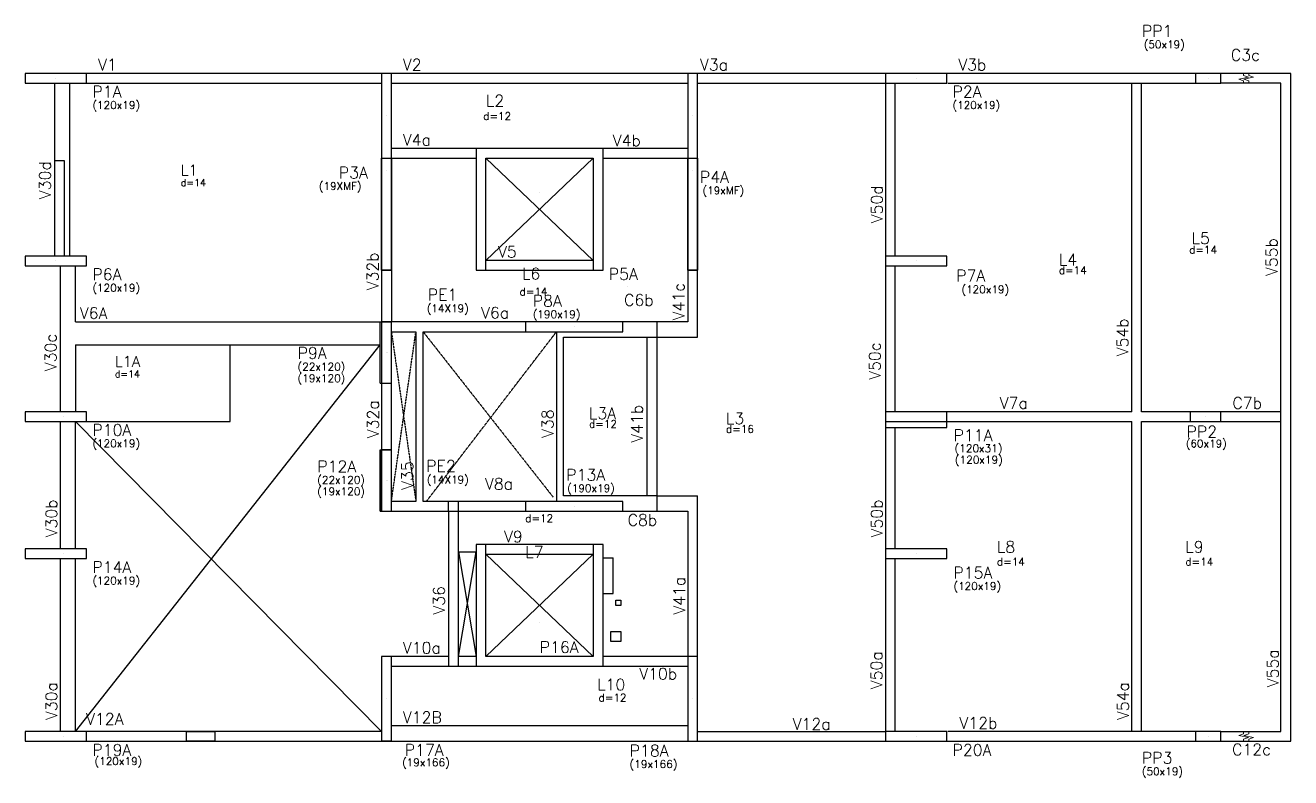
# Model space of a CAD drawing. Extents: x -40810 to 33675, y -2018 to 21213.
# Drawn here: x 15116 to 17591, y 11655 to 13127 of the extents above; entities that cross this region are included whole.
import ezdxf

# ---------------------------------------------------------------- set-up
doc = ezdxf.new("R2010")
doc.units = 0
doc.linetypes.add('ESTILO_TQS_0001', pattern=[1, 0.7, -0.3])
doc.linetypes.add('TRAZO_HUECO', pattern=[0.75, 0.5, -0.25])
doc.layers.get('0').update_dxf_attribs({"color": 1, "lineweight": 9})
for name, color, linetype in [('1', 5, 'Continuous'), ('10', 7, 'Continuous'), ('12', 3, 'Continuous'), ('13', 7, 'Continuous'), ('18', 9, 'Continuous'), ('19', 5, 'Continuous'), ('201', 7, 'ESTILO_TQS_0001'), ('241', 7, 'TRAZO_HUECO'), ('242', 3, 'Continuous'), ('3', 2, 'Continuous'), ('30', 15, 'Continuous'), ('4', 2, 'Continuous'), ('42', 7, 'Continuous'), ('8', 5, 'Continuous'), ('9', 3, 'Continuous')]:
    doc.layers.add(name, color=color, linetype=linetype)
doc.styles.get("Standard").update_dxf_attribs({"font": 'romans.shx', "width": 0.8})

msp = doc.modelspace()

# ---------------------------------------------------------------- linework, layer by layer
for points in [[(17498.603, 13014.206), (17498.603, 13018.539), (17489.103, 13021.706), (17508.103, 13025.706), (17498.603, 13028.872), (17498.603, 13033.206)], [(17508.603, 13014.206), (17508.603, 13018.539), (17499.103, 13021.706), (17518.103, 13025.706), (17508.603, 13028.872), (17508.603, 13033.206)], [(17498.603, 11745.374), (17498.603, 11741.041), (17489.103, 11737.874), (17508.103, 11733.874), (17498.603, 11730.708), (17498.603, 11726.374)], [(17508.603, 11745.374), (17508.603, 11741.041), (17499.103, 11737.874), (17518.103, 11733.874), (17508.603, 11730.708), (17508.603, 11726.374)]]:
    msp.add_lwpolyline(points)
at = {"layer": '1'}
for p, q in [((16798.05, 13014.206), (16798.05, 12675.706)), ((17571.721, 13014.206), (17454.221, 13014.206)), ((15172.657, 12862.706), (15191.657, 12862.706)), ((15191.657, 12862.706), (15191.657, 12675.706)), ((15812.657, 12648.206), (15812.657, 12546.741)), ((15831.657, 12648.206), (15831.657, 12546.741)), ((15213.657, 12546.741), (15809.657, 12546.741)), ((15213.657, 12501.741), (15809.657, 12501.741)), ((15213.657, 12501.741), (15213.657, 12371.241)), ((15516.657, 12352.241), (15516.657, 12501.741)), ((16350.657, 12516.741), (16430.657, 12516.741)), ((15235.657, 12352.241), (15516.657, 12352.241)), ((16350.657, 12206.741), (16430.657, 12206.741)), ((15943.657, 11892.374), (15831.657, 11892.374)), ((17454.216, 11745.374), (17571.721, 11745.374))]:
    msp.add_line(p, q, dxfattribs=at)
for points in [[(15831.657, 13033.206), (15235.657, 13033.206)], [(16412.657, 13033.206), (15831.657, 13033.206)], [(16798.05, 13033.206), (16412.657, 13033.206)], [(17289.221, 13033.206), (16918.05, 13033.206)], [(17404.221, 13033.206), (17289.221, 13033.206)], [(17590.721, 13033.206), (17454.221, 13033.206)], [(17590.721, 12361.741), (17590.721, 13033.206)], [(15172.657, 13014.206), (15172.657, 12675.706)], [(15202.657, 12675.706), (15202.657, 13014.206)], [(15235.657, 13014.206), (15812.657, 13014.206)], [(15831.657, 13014.206), (16412.657, 13014.206)], [(16431.657, 13014.206), (16798.05, 13014.206)], [(16817.05, 12675.706), (16817.05, 13014.206)], [(16920.277, 13014.206), (17404.221, 13014.206)], [(17279.721, 12371.241), (17279.721, 13014.206)], [(17298.721, 12371.241), (17298.721, 13014.206)], [(17571.721, 11745.374), (17571.721, 13014.206)], [(15997.657, 12886.206), (15831.657, 12886.206)], [(16411.657, 12886.206), (16245.657, 12886.206)], [(15831.657, 12867.206), (15997.657, 12867.206)], [(16245.657, 12867.206), (16411.657, 12867.206)], [(15183.657, 12656.706), (15183.657, 12371.241)], [(15213.657, 12546.741), (15213.657, 12656.706)], [(16226.657, 12667.206), (16016.657, 12667.206)], [(16016.657, 12648.206), (16226.657, 12648.206)], [(16411.657, 12648.206), (16411.657, 12546.741)], [(16430.657, 12516.741), (16430.657, 12648.206)], [(16798.05, 12656.706), (16798.05, 12371.237)], [(16817.05, 12371.237), (16817.05, 12656.706)], [(15893.157, 12546.741), (15831.657, 12546.741)], [(15831.657, 12527.741), (15879.657, 12527.741)], [(15879.657, 12527.741), (15879.657, 12195.741)], [(16094.157, 12546.741), (15893.157, 12546.741)], [(15893.657, 12527.741), (16094.157, 12527.741)], [(15893.657, 12195.741), (15893.657, 12527.741)], [(16154.657, 12527.741), (16154.657, 12195.741)], [(16411.657, 12546.741), (16284.157, 12546.741)], [(16350.657, 12546.741), (16350.657, 12176.741)], [(16168.657, 12516.741), (16350.657, 12516.741)], [(16168.657, 12206.741), (16168.657, 12516.741)], [(16331.657, 12516.741), (16331.657, 12206.741)], [(15812.657, 12426.741), (15812.657, 12296.741)], [(15831.657, 12296.741), (15831.657, 12426.741)], [(15183.657, 12352.241), (15183.657, 12102.874)], [(15213.657, 12102.874), (15213.657, 12352.241)], [(17279.721, 11745.374), (17279.721, 12352.241)], [(17394.221, 12371.241), (17298.721, 12371.241)], [(17298.721, 12352.241), (17394.221, 12352.241)], [(17298.721, 11745.374), (17298.721, 12352.241)], [(17571.721, 12371.241), (17454.221, 12371.241)], [(17454.221, 12352.241), (17571.721, 12352.241)], [(17590.721, 11726.374), (17590.721, 12361.741)], [(16798.05, 12340.237), (16798.05, 12102.874)], [(16817.05, 12102.874), (16817.05, 12340.237)], [(16350.657, 12206.741), (16168.657, 12206.741)], [(16430.657, 11892.374), (16430.657, 12206.741)], [(15879.657, 12195.741), (15831.657, 12195.741)], [(16094.157, 12195.741), (15893.657, 12195.741)], [(15831.657, 12176.741), (15893.157, 12176.741)], [(15893.157, 12176.741), (16094.157, 12176.741)], [(15943.657, 12176.741), (15943.657, 11892.374)], [(16284.157, 12176.741), (16411.657, 12176.741)], [(16411.657, 12176.741), (16411.657, 11892.374)], [(16226.657, 12111.374), (16016.657, 12111.374)], [(15183.657, 12083.874), (15183.657, 11745.374)], [(15213.657, 11745.374), (15213.657, 12083.874)], [(16016.657, 12092.374), (16226.657, 12092.374)], [(16798.05, 12083.874), (16798.05, 11745.374)], [(16817.05, 11745.374), (16817.05, 12083.874)], [(16410.657, 11892.374), (16245.657, 11892.374)], [(16430.657, 11892.374), (16429.657, 11892.374)], [(15831.657, 11873.374), (15997.657, 11873.374)], [(16245.657, 11873.374), (16410.657, 11873.374)], [(15812.657, 11745.374), (15213.657, 11745.374)], [(15832.657, 11756.374), (15831.657, 11756.374)], [(16411.657, 11756.374), (15832.657, 11756.374)], [(16430.657, 11745.374), (16798.05, 11745.374)], [(17404.216, 11745.374), (16920.357, 11745.374)], [(15235.657, 11726.374), (15812.657, 11726.374)], [(15831.657, 11726.374), (15812.657, 11726.374)], [(15831.657, 11726.374), (16411.657, 11726.374)], [(16232.657, 11726.374), (16411.657, 11726.374)], [(16430.657, 11726.374), (16635.05, 11726.374)], [(16635.05, 11726.374), (16798.05, 11726.374)], [(16918.05, 11726.374), (17289.221, 11726.374)], [(17289.221, 11726.374), (17404.216, 11726.374)], [(17454.216, 11726.374), (17590.721, 11726.374)]]:
    msp.add_lwpolyline(points, dxfattribs=at)
at = {"layer": '18'}
msp.add_lwpolyline([(15431.155, 11745.374), (15486.155, 11745.374), (15486.155, 11726.374), (15431.155, 11726.374), (15431.155, 11745.374)], dxfattribs=at)
at = {"layer": '19'}
for p, q in [((16016.657, 12667.206), (16226.657, 12867.206)), ((16016.657, 12867.206), (16226.657, 12667.206)), ((15213.657, 11745.374), (15809.657, 12501.741)), ((15213.657, 12352.241), (15812.657, 11745.374)), ((16016.657, 12092.374), (16226.657, 11892.374)), ((16016.657, 11892.374), (16226.657, 12092.374))]:
    msp.add_line(p, q, dxfattribs=at)
at = {"layer": '201'}
for p, q in [((15943.657, 12176.741), (15943.657, 12195.741)), ((15943.657, 11892.374), (15943.657, 11873.374))]:
    msp.add_line(p, q, dxfattribs=at)
for points in [[(17279.721, 12371.241), (16918.05, 12371.241)], [(16918.05, 12352.241), (17279.721, 12352.241)], [(15962.657, 11873.374), (15962.657, 12195.741)]]:
    msp.add_lwpolyline(points, dxfattribs=at)
at = {"layer": '201', "linetype": 'ESTILO_TQS_0001'}
msp.add_lwpolyline([(15997.657, 11892.374), (15962.657, 11892.374)], dxfattribs=at)
at = {"layer": '241'}
for p, q in [((15831.657, 12195.741), (15879.657, 12527.741)), ((15831.657, 12527.741), (15879.657, 12195.741)), ((15893.657, 12527.741), (16148.194, 12203.963)), ((15900.157, 12195.741), (16154.657, 12527.741))]:
    msp.add_line(p, q, dxfattribs=at)
at = {"layer": '242'}
for p, q in [((15175.657, 13023.706), (15175.657, 13023.706)), ((16858.05, 13023.706), (16858.05, 13023.706)), ((17429.221, 13023.706), (17429.221, 13023.706)), ((15822.157, 12950.206), (15822.157, 12950.206)), ((16421.157, 12950.206), (16421.157, 12950.206)), ((15822.157, 12843.706), (15822.157, 12843.706)), ((16421.157, 12843.706), (16421.157, 12843.706)), ((16121.657, 12800.726), (16121.657, 12800.726)), ((15175.657, 12666.206), (15175.657, 12666.206)), ((16858.05, 12666.206), (16858.05, 12666.206)), ((16293.018, 12617.035), (16293.018, 12617.035)), ((16189.157, 12537.241), (16189.157, 12537.241)), ((15822.157, 12486.741), (15822.157, 12486.741)), ((15823.657, 12486.741), (15823.657, 12486.741)), ((15190.657, 12361.741), (15190.657, 12361.741)), ((17424.221, 12361.741), (17424.221, 12361.741)), ((15822.157, 12236.741), (15822.157, 12236.741)), ((15823.657, 12236.741), (15823.657, 12236.741)), ((16189.157, 12186.241), (16189.157, 12186.241)), ((15190.657, 12093.374), (15190.657, 12093.374)), ((16858.05, 12093.374), (16858.05, 12093.374)), ((16121.657, 11958.854), (16121.657, 11958.854)), ((15822.157, 11809.374), (15822.157, 11809.374)), ((16421.157, 11809.374), (16421.157, 11809.374)), ((15190.657, 11735.874), (15190.657, 11735.874)), ((16858.05, 11735.874), (16858.05, 11735.874)), ((17429.216, 11735.874), (17429.216, 11735.874))]:
    msp.add_line(p, q, dxfattribs=at)
at = {"layer": '3'}
for points in [[(15115.657, 13014.206), (15235.657, 13014.206), (15235.657, 13033.206), (15115.657, 13033.206), (15115.657, 13014.206)], [(15812.657, 12867.206), (15831.657, 12867.206), (15831.657, 13033.206), (15812.657, 13033.206), (15812.657, 12867.206)], [(16411.657, 12867.206), (16430.657, 12867.206), (16430.657, 13033.206), (16411.657, 13033.206), (16411.657, 12867.206)], [(16798.05, 13014.206), (16918.05, 13014.206), (16918.05, 13033.206), (16798.05, 13033.206), (16798.05, 13014.206)], [(16226.657, 12648.206), (16245.657, 12648.206), (16245.657, 12886.206), (15997.657, 12886.206), (15997.657, 12648.206), (16016.657, 12648.206), (16016.657, 12867.206), (16226.657, 12867.206), (16226.657, 12648.206)], [(15115.657, 12656.706), (15235.657, 12656.706), (15235.657, 12675.706), (15115.657, 12675.706), (15115.657, 12656.706)], [(16798.05, 12656.706), (16918.05, 12656.706), (16918.05, 12675.706), (16798.05, 12675.706), (16798.05, 12656.706)], [(15812.657, 12426.741), (15831.657, 12426.741), (15831.657, 12546.741), (15812.657, 12546.741), (15812.657, 12426.741)], [(16094.157, 12527.741), (16284.157, 12527.741), (16284.157, 12546.741), (16094.157, 12546.741), (16094.157, 12527.741)], [(15115.657, 12352.241), (15235.657, 12352.241), (15235.657, 12371.241), (15115.657, 12371.241), (15115.657, 12352.241)], [(16798.05, 12352.241), (16918.05, 12352.241), (16918.05, 12371.241), (16798.05, 12371.241), (16798.05, 12352.241)], [(15812.657, 12176.741), (15831.657, 12176.741), (15831.657, 12296.741), (15812.657, 12296.741), (15812.657, 12176.741)], [(16094.157, 12176.741), (16284.157, 12176.741), (16284.157, 12195.741), (16094.157, 12195.741), (16094.157, 12176.741)], [(16226.657, 12111.374), (16226.657, 11892.374), (16016.657, 11892.374), (16016.657, 12111.374), (15997.657, 12111.374), (15997.657, 11873.374), (16245.657, 11873.374), (16245.657, 12111.374), (16226.657, 12111.374)], [(15115.657, 12083.874), (15235.657, 12083.874), (15235.657, 12102.874), (15115.657, 12102.874), (15115.657, 12083.874)], [(16798.05, 12083.874), (16918.05, 12083.874), (16918.05, 12102.874), (16798.05, 12102.874), (16798.05, 12083.874)], [(15812.657, 11726.374), (15831.657, 11726.374), (15831.657, 11892.374), (15812.657, 11892.374), (15812.657, 11726.374)], [(16411.657, 11726.374), (16430.657, 11726.374), (16430.657, 11892.374), (16411.657, 11892.374), (16411.657, 11726.374)], [(15115.657, 11726.374), (15235.657, 11726.374), (15235.657, 11745.374), (15115.657, 11745.374), (15115.657, 11726.374)], [(16798.05, 11726.374), (16918.05, 11726.374), (16918.05, 11745.374), (16798.05, 11745.374), (16798.05, 11726.374)]]:
    msp.add_lwpolyline(points, dxfattribs=at)
at = {"layer": '30'}
for points in [[(15812.657, 12648.206), (15812.657, 12867.206), (15831.657, 12867.206), (15831.657, 12648.206), (15812.657, 12648.206), (15812.657, 12648.206)], [(16411.657, 12648.206), (16411.657, 12867.206), (16430.657, 12867.206), (16430.657, 12648.206), (16411.657, 12648.206), (16411.657, 12648.206)]]:
    msp.add_lwpolyline(points, dxfattribs=at)
at = {"layer": '4'}
for p, q in [((15812.657, 12867.206), (15812.657, 12648.206)), ((15831.657, 12648.206), (15831.657, 12867.206)), ((16411.657, 12867.206), (16411.657, 12648.206)), ((16430.657, 12648.206), (16430.657, 12867.206)), ((15812.657, 12648.206), (15831.657, 12648.206)), ((16411.657, 12648.206), (16430.657, 12648.206)), ((15809.657, 12426.741), (15809.657, 12546.741)), ((15809.657, 12546.741), (15831.657, 12546.741)), ((15812.657, 12546.741), (15812.657, 12426.741)), ((15809.657, 12426.741), (15831.657, 12426.741)), ((16918.05, 12371.237), (16798.05, 12371.237)), ((15809.657, 12176.741), (15809.657, 12296.741)), ((15809.657, 12296.741), (15831.657, 12296.741)), ((15809.657, 12296.741), (15831.657, 12296.741)), ((15812.657, 12296.741), (15812.657, 12176.741)), ((15812.657, 12176.741), (15812.657, 12296.741)), ((15809.657, 12176.741), (15831.657, 12176.741)), ((15809.657, 12176.741), (15831.657, 12176.741))]:
    msp.add_line(p, q, dxfattribs=at)
for points in [[(17404.221, 13014.206), (17454.221, 13014.206), (17454.221, 13033.206), (17404.221, 13033.206), (17404.221, 13014.206)], [(16798.05, 12352.241), (16798.05, 12340.237), (16918.05, 12340.237), (16918.05, 12352.241)], [(17394.221, 12352.241), (17454.221, 12352.241), (17454.221, 12371.241), (17394.221, 12371.241), (17394.221, 12352.241)], [(17404.216, 11726.374), (17454.216, 11726.374), (17454.216, 11745.374), (17404.216, 11745.374), (17404.216, 11726.374)]]:
    msp.add_lwpolyline(points, dxfattribs=at)
at = {"layer": '42'}
for p, q in [((15962.657, 11892.374), (15997.657, 12097.374)), ((15962.657, 12097.374), (15997.657, 11892.374)), ((16245.657, 12085.374), (16265.657, 12085.374)), ((16265.657, 12015.374), (16265.657, 12085.374)), ((16245.657, 12015.374), (16265.657, 12015.374))]:
    msp.add_line(p, q, dxfattribs=at)
for points in [[(15962.657, 12097.374), (15997.657, 12097.374), (15997.657, 11892.374), (15962.657, 11892.374), (15962.657, 12097.374)], [(16270.657, 12002.374), (16280.657, 12002.374), (16280.657, 11992.374), (16270.657, 11992.374), (16270.657, 12002.374)], [(16260.657, 11941.374), (16280.657, 11941.374), (16280.657, 11921.374), (16260.657, 11921.374), (16260.657, 11941.374)]]:
    msp.add_lwpolyline(points, dxfattribs=at)

# ---------------------------------------------------------------- texts
at = {"layer": '10'}
for s, height, p in [('L2', 22.5, (16016.578, 12968.354)), ('L1', 21, (15419.763, 12833.334)), ('L5', 22.5, (17396.891, 12699.37)), ('L4', 22.5, (17137.217, 12657.468)), ('L6', 22.5, (16087.231, 12630.122)), ('L1A', 21, (15290.788, 12459.067)), ('L3A', 22.5, (16218.271, 12356.68)), ('L3', 22.5, (16486.223, 12346.824)), ('L7', 22.5, (16093.53, 12085.466)), ('L8', 22.5, (17016.206, 12095.622)), ('L9', 22.5, (17384.689, 12095.622)), ('L10', 22.5, (16234.255, 11826.081))]:
    msp.add_text(s, height=height, dxfattribs=at).set_placement(p)
at = {"layer": '12'}
for s, p in [('(50x19)', (17303.32, 13082.205)), ('(120x19)', (15246.907, 12963.581)), ('(120x19)', (16929.3, 12963.581)), ('(19XMF)', (15689.849, 12805.095)), ('(19xMF)', (16440.278, 12796.516)), ('(120x19)', (15246.907, 12606.081)), ('(120x19)', (16946.804, 12602.919)), ('(190x19)', (16108.215, 12554.333)), ('(22x120)', (15648.322, 12451.71)), ('(19x120)', (15648.322, 12429.21)), ('(120x19)', (15246.907, 12301.616)), ('(120x31)', (16933.464, 12292.028)), ('(60x19)', (17385.522, 12301.457)), ('(120x19)', (16934.122, 12269.649)), ('(22x120)', (15686.794, 12230.242)), ('(190x19)', (16175.615, 12214.025)), ('(19x120)', (15686.794, 12207.742)), ('(120x19)', (15246.907, 12033.249)), ('(120x19)', (16931.101, 12022.444)), ('(120x19)', (15251.17, 11680.033)), ('(19x166)', (15852.576, 11677.507)), ('(19x166)', (16297.767, 11674.216)), ('(50x19)', (17299.661, 11660.151))]:
    msp.add_text(s, height=15, dxfattribs=at).set_placement(p)
at = {"layer": '13'}
for s, height, p in [('d=12', 15, (16011.31, 12941.989)), ('d=14', 13.5, (15419.763, 12812.439)), ('d=14', 15, (17392.091, 12680.624)), ('d=14', 15, (17137.217, 12640.468)), ('d=14', 15, (16082.581, 12598.696)), ('d=14', 13.5, (15290.788, 12438.172)), ('d=12', 15, (16218.271, 12339.68)), ('d=16', 15, (16486.223, 12329.824)), ('d=12', 15, (16093.53, 12155.099)), ('d=14', 15, (17016.206, 12070.122)), ('d=14', 15, (17384.689, 12070.122)), ('d=12', 15, (16237.092, 11804.364))]:
    msp.add_text(s, height=height, dxfattribs=at).set_placement(p)
at = {"layer": '8'}
for s, p in [('C3c', (17473.689, 13058.009)), ('V1', (15258.157, 13038.831)), ('V2', (15854.157, 13038.831)), ('V3a', (16435.157, 13038.831)), ('V3b', (16940.55, 13038.831)), ('V4a', (15854.157, 12891.831)), ('V4b', (16264.8, 12890.673)), ('V5', (16040.157, 12672.831)), ('C6b', (16286.85, 12578.488)), ('V6A', (15222.35, 12552.845)), ('V6a', (16007.045, 12553.477)), ('V7a', (17021.55, 12376.866)), ('C7b', (17476.886, 12376.866)), ('V8a', (16014.657, 12218.715)), ('C8b', (16293.787, 12148.093)), ('V9', (16052.058, 12115.642)), ('V10a', (15854.157, 11897.999)), ('V10b', (16316.539, 11847.187)), ('V12B', (15854.157, 11761.999)), ('V12A', (15234.5, 11758.676)), ('V12a', (16616.63, 11749.081)), ('V12b', (16942.857, 11750.999)), ('C12c', (17476.015, 11699.056))]:
    msp.add_text(s, height=22.5, dxfattribs=at).set_placement(p)
for s, p in [('V30d', (15165.475, 12786.966)), ('V50d', (16792.425, 12739.739)), ('V55b', (17564.861, 12636.589)), ('V32b', (15806.386, 12608.641)), ('V41c', (16405.026, 12549.872)), ('V54b', (17273.032, 12479.539)), ('V30c', (15176.617, 12450.367)), ('V50c', (16788.564, 12433.633)), ('V32a', (15807.032, 12319.241)), ('V41b', (16323.391, 12310.471)), ('V38', (16148.604, 12319.85)), ('V35', (15874.032, 12218.241)), ('V30b', (15178.032, 12125.374)), ('V50b', (16792.425, 12125.188)), ('V41a', (16406.032, 11974.074)), ('V36', (15936.032, 11974.074)), ('V50a', (16791.887, 11828.233)), ('V55a', (17567.075, 11831.944)), ('V30a', (15178.032, 11767.874)), ('V54a', (17274.096, 11767.874))]:
    msp.add_text(s, height=22.5, rotation=90, dxfattribs=at).set_placement(p)
at = {"layer": '9'}
for s, height, p in [('PP1', 22.5, (17299.82, 13104.705)), ('P1A', 22.5, (15246.907, 12986.081)), ('P2A', 22.5, (16929.3, 12986.081)), ('P3A', 22.5, (15728.813, 12827.659)), ('P4A', 22.5, (16435.172, 12819.016)), ('P6A', 22.5, (15246.907, 12628.581)), ('P5A', 22.5, (16256.907, 12629.295)), ('P7A', 22.5, (16936.529, 12626.209)), ('PE1', 22.5, (15902.738, 12588.905)), ('P8A', 22.5, (16108.215, 12576.833)), ('(14X19)', 15, (15900.902, 12565.731)), ('P9A', 22.5, (15648.322, 12474.71)), ('P10A', 22.5, (15246.907, 12324.116)), ('P11A', 22.5, (16931.533, 12313.854)), ('PP2', 22.5, (17387.035, 12320.902)), ('P12A', 22.5, (15686.794, 12252.742)), ('PE2', 22.5, (15899.923, 12253.687)), ('P13A', 22.5, (16173.732, 12236.363)), ('(14X19)', 15, (15900.853, 12230.881)), ('P14A', 22.5, (15246.907, 12055.749)), ('P15A', 22.5, (16931.101, 12044.944)), ('P16A', 22.5, (16121.778, 11899.301)), ('P19A', 22.5, (15246.907, 11698.249)), ('P17A', 22.5, (15857.85, 11698.249)), ('P18A', 22.5, (16297.767, 11696.716)), ('P20A', 22.5, (16929.3, 11698.249)), ('PP3', 22.5, (17299.661, 11682.651))]:
    msp.add_text(s, height=height, dxfattribs=at).set_placement(p)

doc.saveas('drawing.dxf')
